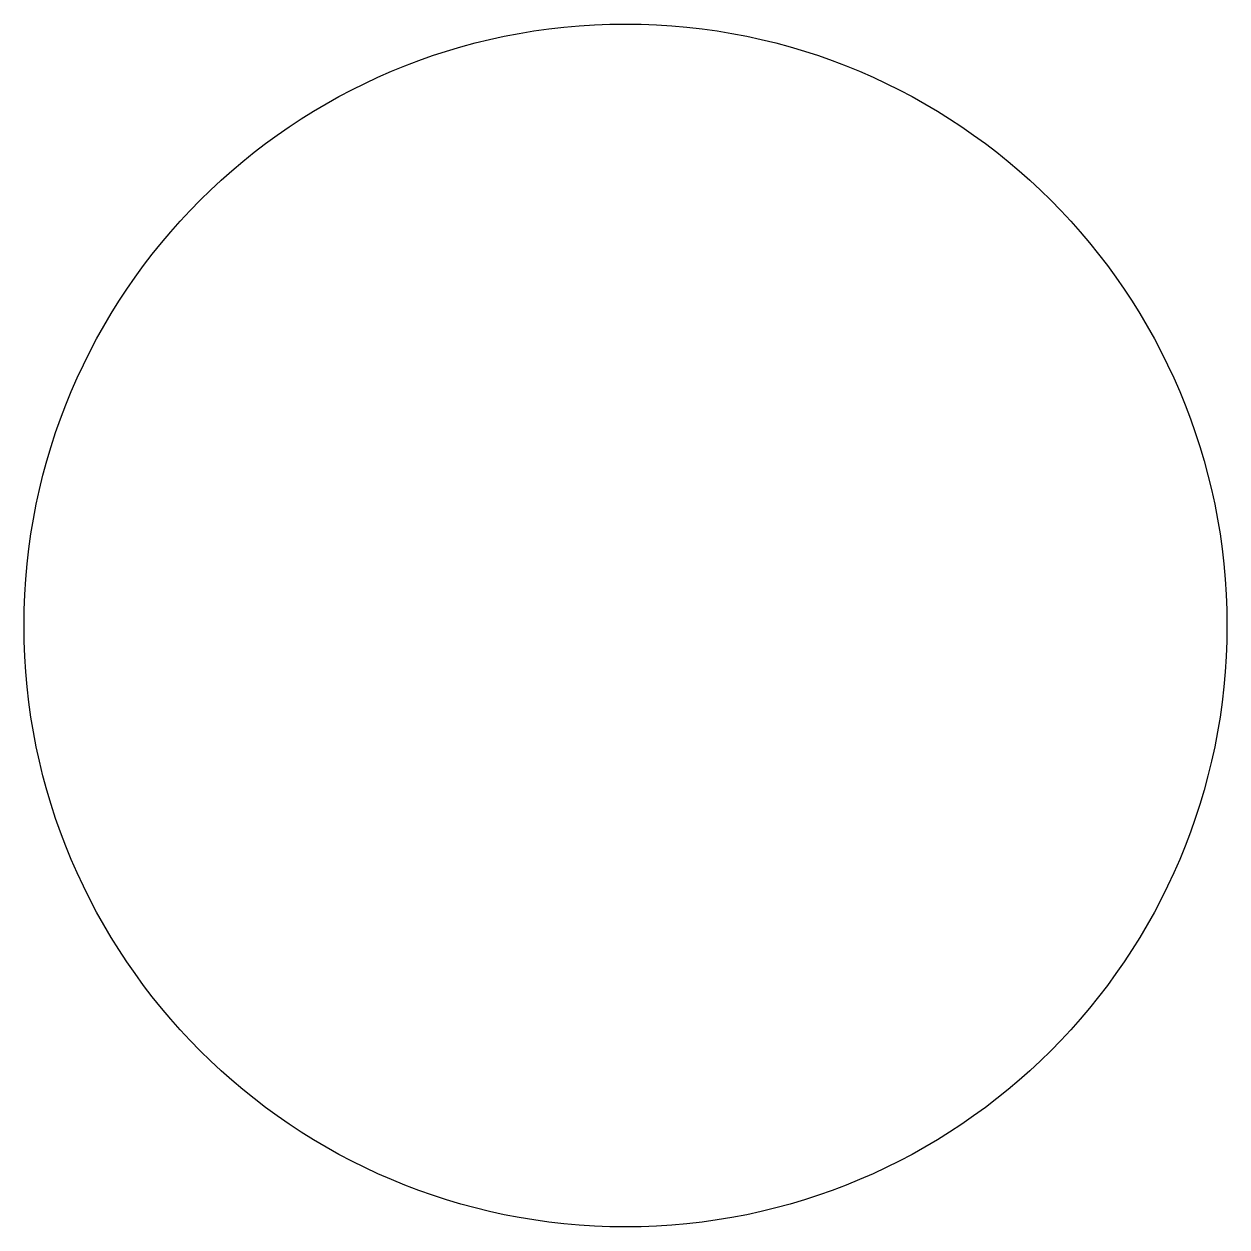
# Model space of a CAD drawing. Header units: millimetres. Extents: x 105 to 314, y 52 to 260.
import ezdxf

# ---------------------------------------------------------------- set-up
doc = ezdxf.new("R2010")
doc.units = ezdxf.units.MM
doc.layers.add('Layer 2Layer 3', color=7, linetype='CONTINUOUS')

msp = doc.modelspace()

# ---------------------------------------------------------------- linework, layer by layer
at = {"layer": 'Layer 2Layer 3'}
msp.add_circle((209.78, 155.97), 104.35, dxfattribs=at)

doc.saveas('drawing.dxf')
